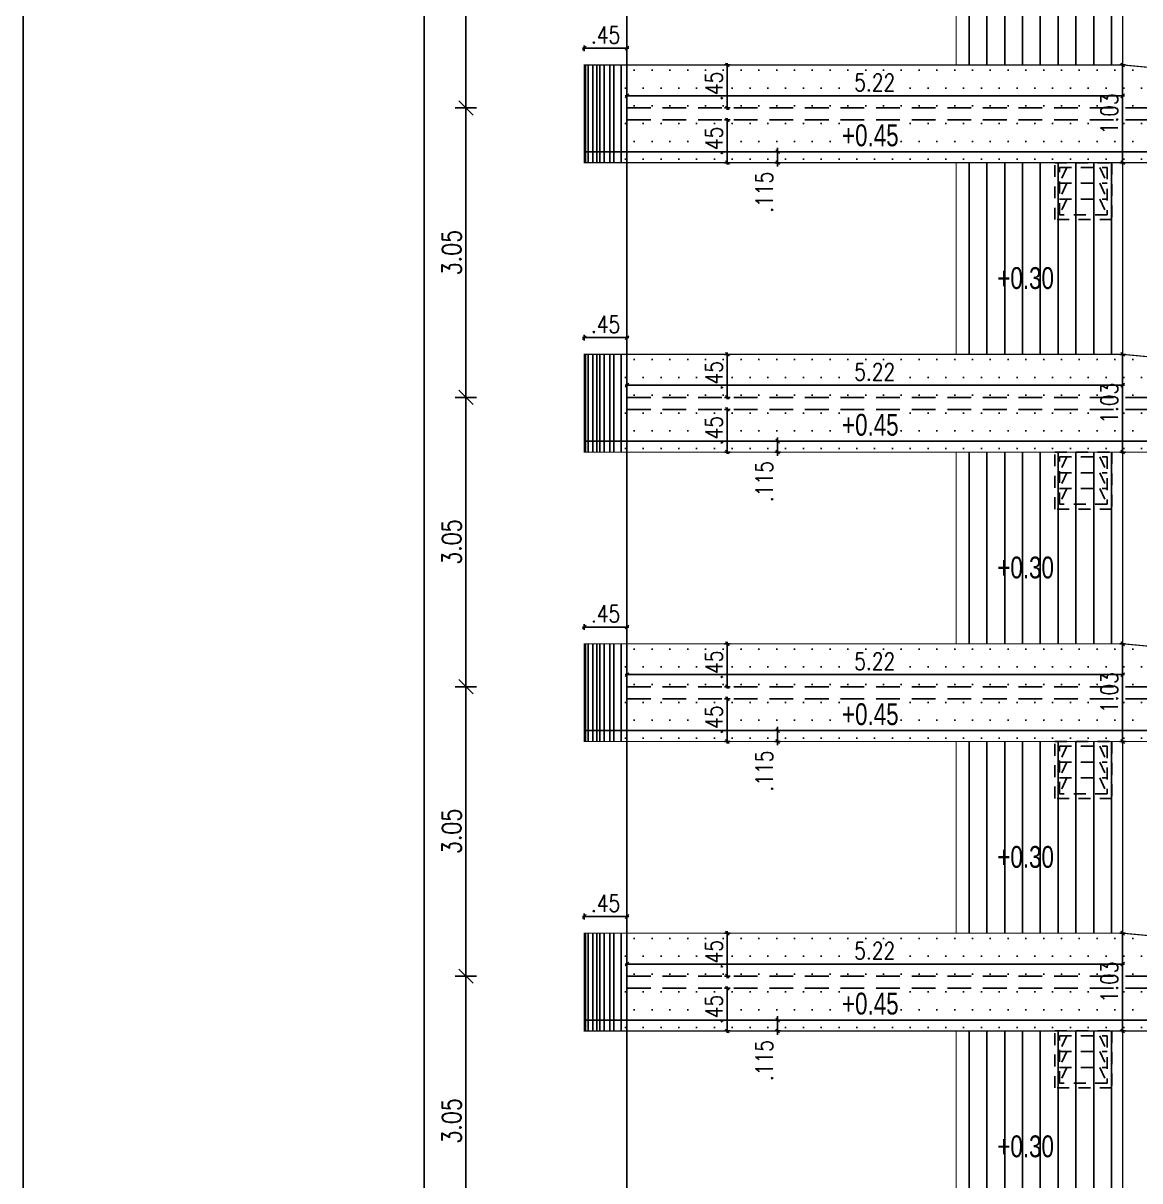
# Model space of a CAD drawing. Header units: inches. Extents: x 14235 to 14499, y 0 to 2549.
# Drawn here: x 14288.91 to 14300.68, y 2422.3 to 2434.5 of the extents above; entities that cross this region are included whole.
import ezdxf
from ezdxf.enums import TextEntityAlignment as Align

# ---------------------------------------------------------------- set-up
doc = ezdxf.new("R2010")
doc.units = ezdxf.units.IN
doc.header["$LTSCALE"] = 0.25
doc.header["$MEASUREMENT"] = 0
doc.header["$PDMODE"] = 35
doc.linetypes.add('DASHEDX2', pattern=[1.5, 1, -0.5])
for name, color, linetype in [('dim-details', 7, 'Continuous'), ('ELE.PROJ.', 1, 'Continuous'), ('hatch', 251, 'Continuous'), ('proj-internal', 1, 'DASHEDX2'), ('wall', 7, 'Continuous'), ('WORK TEX', 6, 'Continuous'), ('WORKING DIM', 7, 'Continuous')]:
    doc.layers.add(name, color=color, linetype=linetype)
doc.styles.add('ARL', font='swisscl_0.ttf')
doc.styles.add('romans', font='romans.shx', dxfattribs={"width": 0.8})
doc.dimstyles.new('121', dxfattribs={"dimscale": 0.1, "dimtxt": 1.8, "dimasz": 0.2, "dimexe": 0.03125, "dimexo": 0.25, "dimgap": 0.5, "dimtad": 1, "dimzin": 4, "dimdsep": 46, "dimtxsty": 'romans', "dimblk1": 'MINITICK', "dimblk2": 'MINITICK', "dimsah": 1, "dimcen": 1, "dimse1": 1, "dimse2": 1, "dimclrd": 252, "dimclre": 256, "dimclrt": 7, "dimadec": 3, "dimazin": 0, "dimtfac": 0.8, "dimtix": 1, "dimtmove": 2, "dimatfit": 3, "dimfxl": 0, "dimtolj": 1, "dimtzin": 3, "dimarcsym": 0})
doc.dimstyles.new('minitick-100', dxfattribs={"dimscale": 0.1, "dimtxt": 2, "dimasz": 0.75, "dimexe": 0.03125, "dimexo": 0.25, "dimgap": 0.5, "dimtad": 1, "dimzin": 4, "dimdsep": 46, "dimtxsty": 'romans', "dimblk1": 'MINITICK', "dimblk2": 'MINITICK', "dimsah": 1, "dimcen": 1, "dimse1": 1, "dimse2": 1, "dimclrd": 252, "dimclre": 256, "dimclrt": 256, "dimadec": 3, "dimazin": 0, "dimtfac": 0.8, "dimtix": 1, "dimtmove": 2, "dimatfit": 3, "dimfxl": 0, "dimtolj": 1, "dimtzin": 3, "dimarcsym": 0})

# ---------------------------------------------------------------- blocks, each defined once
blk = doc.blocks.new('MINITICK')
at = {"color": 7}
for p, q in [((1, 1), (-1, -1)), ((-1, 0), (1, 0)), ((0, -1.5), (0, 1.5))]:
    blk.add_line(p, q, dxfattribs=at)
blk = doc.blocks.new('*D718')
at = {"layer": 'Defpoints', "color": 0, "transparency": 16777216}
for p in [(14293.576, 2424.453), (14295.704, 2424.453), (14295.692, 2421.403)]:
    blk.add_point(p, dxfattribs=at)
at = {"layer": 'dim-details', "color": 252, "lineweight": -2, "transparency": 16777216}
blk.add_line((14293.576, 2421.478), (14293.576, 2424.378), dxfattribs=at)
at = {"layer": 'dim-details', "color": 252, "lineweight": -2, "transparency": 16777216, "xscale": 0.07500000000000001, "yscale": 0.07500000000000001, "zscale": 0.07500000000000001}
for p, rotation in [((14293.576, 2424.453), 90), ((14293.576, 2421.403), 270)]:
    blk.add_blockref('MINITICK', p, dxfattribs=dict(at, rotation=rotation))
at = {"layer": 'dim-details', "transparency": 16777216, "insert": (14293.426, 2422.928), "char_height": 0.2, "attachment_point": 5, "rotation": 90, "style": 'romans'}
blk.add_mtext('\\A1;3.05', dxfattribs=at)
blk = doc.blocks.new('*D719')
at = {"layer": 'Defpoints', "color": 0, "transparency": 16777216}
for p in [(14293.576, 2427.503), (14295.715, 2427.503), (14295.704, 2424.453)]:
    blk.add_point(p, dxfattribs=at)
at = {"layer": 'dim-details', "color": 252, "lineweight": -2, "transparency": 16777216}
blk.add_line((14293.576, 2424.528), (14293.576, 2427.428), dxfattribs=at)
at = {"layer": 'dim-details', "color": 252, "lineweight": -2, "transparency": 16777216, "xscale": 0.07500000000000001, "yscale": 0.07500000000000001, "zscale": 0.07500000000000001}
for p, rotation in [((14293.576, 2427.503), 90), ((14293.576, 2424.453), 270)]:
    blk.add_blockref('MINITICK', p, dxfattribs=dict(at, rotation=rotation))
at = {"layer": 'dim-details', "transparency": 16777216, "insert": (14293.426, 2425.978), "char_height": 0.2, "attachment_point": 5, "rotation": 90, "style": 'romans'}
blk.add_mtext('\\A1;3.05', dxfattribs=at)
blk = doc.blocks.new('*D720')
at = {"layer": 'Defpoints', "color": 0, "transparency": 16777216}
for p in [(14293.576, 2430.553), (14295.834, 2430.553), (14295.715, 2427.503)]:
    blk.add_point(p, dxfattribs=at)
at = {"layer": 'dim-details', "color": 252, "lineweight": -2, "transparency": 16777216}
blk.add_line((14293.576, 2427.578), (14293.576, 2430.478), dxfattribs=at)
at = {"layer": 'dim-details', "color": 252, "lineweight": -2, "transparency": 16777216, "xscale": 0.07500000000000001, "yscale": 0.07500000000000001, "zscale": 0.07500000000000001}
for p, rotation in [((14293.576, 2430.553), 90), ((14293.576, 2427.503), 270)]:
    blk.add_blockref('MINITICK', p, dxfattribs=dict(at, rotation=rotation))
at = {"layer": 'dim-details', "transparency": 16777216, "insert": (14293.426, 2429.028), "char_height": 0.2, "attachment_point": 5, "rotation": 90, "style": 'romans'}
blk.add_mtext('\\A1;3.05', dxfattribs=at)
blk = doc.blocks.new('*D721')
at = {"layer": 'Defpoints', "color": 0, "transparency": 16777216}
for p in [(14293.576, 2433.603), (14295.693, 2433.603), (14295.834, 2430.553)]:
    blk.add_point(p, dxfattribs=at)
at = {"layer": 'dim-details', "color": 252, "lineweight": -2, "transparency": 16777216}
blk.add_line((14293.576, 2430.628), (14293.576, 2433.528), dxfattribs=at)
at = {"layer": 'dim-details', "color": 252, "lineweight": -2, "transparency": 16777216, "xscale": 0.07500000000000001, "yscale": 0.07500000000000001, "zscale": 0.07500000000000001}
for p, rotation in [((14293.576, 2433.603), 90), ((14293.576, 2430.553), 270)]:
    blk.add_blockref('MINITICK', p, dxfattribs=dict(at, rotation=rotation))
at = {"layer": 'dim-details', "transparency": 16777216, "insert": (14293.426, 2432.078), "char_height": 0.2, "attachment_point": 5, "rotation": 90, "style": 'romans'}
blk.add_mtext('\\A1;3.05', dxfattribs=at)
blk = doc.blocks.new('*D722')
at = {"layer": 'Defpoints', "color": 0, "transparency": 16777216}
for p in [(14293.576, 2436.653), (14295.609, 2436.653), (14295.693, 2433.603)]:
    blk.add_point(p, dxfattribs=at)
at = {"layer": 'dim-details', "color": 252, "lineweight": -2, "transparency": 16777216}
blk.add_line((14293.576, 2433.678), (14293.576, 2436.578), dxfattribs=at)
at = {"layer": 'dim-details', "color": 252, "lineweight": -2, "transparency": 16777216, "xscale": 0.07500000000000001, "yscale": 0.07500000000000001, "zscale": 0.07500000000000001}
for p, rotation in [((14293.576, 2436.653), 90), ((14293.576, 2433.603), 270)]:
    blk.add_blockref('MINITICK', p, dxfattribs=dict(at, rotation=rotation))
at = {"layer": 'dim-details', "transparency": 16777216, "insert": (14293.426, 2435.128), "char_height": 0.2, "attachment_point": 5, "rotation": 90, "style": 'romans'}
blk.add_mtext('\\A1;3.05', dxfattribs=at)
blk = doc.blocks.new('*D730')
at = {"layer": 'Defpoints', "color": 0, "transparency": 16777216}
for p in [(14293.135, 2454.953), (14295.761, 2454.953), (14295.761, 2414.976)]:
    blk.add_point(p, dxfattribs=at)
at = {"layer": 'dim-details', "color": 252, "lineweight": -2, "transparency": 16777216}
blk.add_line((14293.135, 2415.051), (14293.135, 2454.878), dxfattribs=at)
at = {"layer": 'dim-details', "color": 252, "lineweight": -2, "transparency": 16777216, "xscale": 0.07500000000000001, "yscale": 0.07500000000000001, "zscale": 0.07500000000000001}
for p, rotation in [((14293.135, 2454.953), 90), ((14293.135, 2414.976), 270)]:
    blk.add_blockref('MINITICK', p, dxfattribs=dict(at, rotation=rotation))
at = {"layer": 'dim-details', "transparency": 16777216, "insert": (14292.985, 2434.964), "char_height": 0.2, "attachment_point": 5, "rotation": 90, "style": 'romans'}
blk.add_mtext('\\A1;39.98', dxfattribs=at)
blk = doc.blocks.new('*D980')
at = {"layer": 'Defpoints', "color": 0, "transparency": 16777216}
for p in [(14295.273, 2425.082), (14294.823, 2424.906), (14295.273, 2424.906)]:
    blk.add_point(p, dxfattribs=at)
at = {"layer": 'WORKING DIM', "color": 252, "lineweight": -2, "transparency": 16777216}
blk.add_line((14294.843, 2425.082), (14295.253, 2425.082), dxfattribs=at)
at = {"layer": 'WORKING DIM', "color": 252, "lineweight": -2, "transparency": 16777216, "xscale": 0.02, "yscale": 0.02, "zscale": 0.02, "rotation": 180}
blk.add_blockref('MINITICK', (14294.823, 2425.082), dxfattribs=at)
at = {"layer": 'WORKING DIM', "color": 252, "lineweight": -2, "transparency": 16777216, "xscale": 0.02, "yscale": 0.02, "zscale": 0.02}
blk.add_blockref('MINITICK', (14295.273, 2425.082), dxfattribs=at)
at = {"layer": 'WORKING DIM', "color": 7, "transparency": 16777216, "insert": (14295.048, 2425.222), "char_height": 0.18, "attachment_point": 5, "style": 'romans'}
blk.add_mtext('\\A1;.45', dxfattribs=at)
blk = doc.blocks.new('*D981')
at = {"layer": 'Defpoints', "color": 0, "transparency": 16777216}
for p in [(14296.042, 2424.906), (14296.042, 2424.453), (14296.33, 2424.453)]:
    blk.add_point(p, dxfattribs=at)
at = {"layer": 'WORKING DIM', "color": 252, "lineweight": -2, "transparency": 16777216}
blk.add_line((14296.33, 2424.886), (14296.33, 2424.473), dxfattribs=at)
at = {"layer": 'WORKING DIM', "color": 252, "lineweight": -2, "transparency": 16777216, "xscale": 0.02, "yscale": 0.02, "zscale": 0.02}
for p, rotation in [((14296.33, 2424.906), 90), ((14296.33, 2424.453), 270)]:
    blk.add_blockref('MINITICK', p, dxfattribs=dict(at, rotation=rotation))
at = {"layer": 'WORKING DIM', "color": 7, "transparency": 16777216, "insert": (14296.19, 2424.68), "char_height": 0.18, "attachment_point": 5, "rotation": 90, "style": 'romans'}
blk.add_mtext('\\A1;.45', dxfattribs=at)
blk = doc.blocks.new('*D982')
at = {"layer": 'Defpoints', "color": 0, "transparency": 16777216}
for p in [(14296.599, 2424.326), (14296.33, 2423.876), (14296.599, 2423.876)]:
    blk.add_point(p, dxfattribs=at)
at = {"layer": 'WORKING DIM', "color": 252, "lineweight": -2, "transparency": 16777216}
blk.add_line((14296.33, 2424.306), (14296.33, 2423.896), dxfattribs=at)
at = {"layer": 'WORKING DIM', "color": 252, "lineweight": -2, "transparency": 16777216, "xscale": 0.02, "yscale": 0.02, "zscale": 0.02}
for p, rotation in [((14296.33, 2424.326), 90), ((14296.33, 2423.876), 270)]:
    blk.add_blockref('MINITICK', p, dxfattribs=dict(at, rotation=rotation))
at = {"layer": 'WORKING DIM', "color": 7, "transparency": 16777216, "insert": (14296.19, 2424.101), "char_height": 0.18, "attachment_point": 5, "rotation": 90, "style": 'romans'}
blk.add_mtext('\\A1;.45', dxfattribs=at)
blk = doc.blocks.new('*D983')
at = {"layer": 'Defpoints', "color": 0, "transparency": 16777216}
for p in [(14295.273, 2424.986), (14300.494, 2424.906), (14295.273, 2424.581)]:
    blk.add_point(p, dxfattribs=at)
at = {"layer": 'WORKING DIM', "color": 252, "lineweight": -2, "transparency": 16777216}
blk.add_line((14300.474, 2424.581), (14295.293, 2424.581), dxfattribs=at)
at = {"layer": 'WORKING DIM', "color": 252, "lineweight": -2, "transparency": 16777216, "xscale": 0.02, "yscale": 0.02, "zscale": 0.02, "rotation": 180}
blk.add_blockref('MINITICK', (14295.273, 2424.581), dxfattribs=at)
at = {"layer": 'WORKING DIM', "color": 252, "lineweight": -2, "transparency": 16777216, "xscale": 0.02, "yscale": 0.02, "zscale": 0.02}
blk.add_blockref('MINITICK', (14300.494, 2424.581), dxfattribs=at)
at = {"layer": 'WORKING DIM', "color": 7, "transparency": 16777216, "insert": (14297.883, 2424.721), "char_height": 0.18, "attachment_point": 5, "style": 'romans'}
blk.add_mtext('\\A1;5.22', dxfattribs=at)
blk = doc.blocks.new('*D985')
at = {"layer": 'Defpoints', "color": 0, "transparency": 16777216}
for p in [(14300.494, 2424.906), (14300.494, 2423.876), (14300.494, 2423.876)]:
    blk.add_point(p, dxfattribs=at)
at = {"layer": 'WORKING DIM', "color": 252, "lineweight": -2, "transparency": 16777216}
blk.add_line((14300.494, 2424.886), (14300.494, 2423.896), dxfattribs=at)
at = {"layer": 'WORKING DIM', "color": 252, "lineweight": -2, "transparency": 16777216, "xscale": 0.02, "yscale": 0.02, "zscale": 0.02}
for p, rotation in [((14300.494, 2424.906), 90), ((14300.494, 2423.876), 270)]:
    blk.add_blockref('MINITICK', p, dxfattribs=dict(at, rotation=rotation))
at = {"layer": 'WORKING DIM', "color": 7, "transparency": 16777216, "insert": (14300.354, 2424.391), "char_height": 0.18, "attachment_point": 5, "rotation": 90, "style": 'romans'}
blk.add_mtext('\\A1;1.03', dxfattribs=at)
blk = doc.blocks.new('*D994')
at = {"layer": 'Defpoints', "color": 0, "transparency": 16777216}
for p in [(14295.273, 2428.132), (14294.823, 2427.956), (14295.273, 2427.956)]:
    blk.add_point(p, dxfattribs=at)
at = {"layer": 'WORKING DIM', "color": 252, "lineweight": -2, "transparency": 16777216}
blk.add_line((14294.843, 2428.132), (14295.253, 2428.132), dxfattribs=at)
at = {"layer": 'WORKING DIM', "color": 252, "lineweight": -2, "transparency": 16777216, "xscale": 0.02, "yscale": 0.02, "zscale": 0.02, "rotation": 180}
blk.add_blockref('MINITICK', (14294.823, 2428.132), dxfattribs=at)
at = {"layer": 'WORKING DIM', "color": 252, "lineweight": -2, "transparency": 16777216, "xscale": 0.02, "yscale": 0.02, "zscale": 0.02}
blk.add_blockref('MINITICK', (14295.273, 2428.132), dxfattribs=at)
at = {"layer": 'WORKING DIM', "color": 7, "transparency": 16777216, "insert": (14295.048, 2428.272), "char_height": 0.18, "attachment_point": 5, "style": 'romans'}
blk.add_mtext('\\A1;.45', dxfattribs=at)
blk = doc.blocks.new('*D995')
at = {"layer": 'Defpoints', "color": 0, "transparency": 16777216}
for p in [(14296.042, 2427.956), (14296.042, 2427.503), (14296.33, 2427.503)]:
    blk.add_point(p, dxfattribs=at)
at = {"layer": 'WORKING DIM', "color": 252, "lineweight": -2, "transparency": 16777216}
blk.add_line((14296.33, 2427.936), (14296.33, 2427.523), dxfattribs=at)
at = {"layer": 'WORKING DIM', "color": 252, "lineweight": -2, "transparency": 16777216, "xscale": 0.02, "yscale": 0.02, "zscale": 0.02}
for p, rotation in [((14296.33, 2427.956), 90), ((14296.33, 2427.503), 270)]:
    blk.add_blockref('MINITICK', p, dxfattribs=dict(at, rotation=rotation))
at = {"layer": 'WORKING DIM', "color": 7, "transparency": 16777216, "insert": (14296.19, 2427.73), "char_height": 0.18, "attachment_point": 5, "rotation": 90, "style": 'romans'}
blk.add_mtext('\\A1;.45', dxfattribs=at)
blk = doc.blocks.new('*D996')
at = {"layer": 'Defpoints', "color": 0, "transparency": 16777216}
for p in [(14296.599, 2427.376), (14296.33, 2426.926), (14296.599, 2426.926)]:
    blk.add_point(p, dxfattribs=at)
at = {"layer": 'WORKING DIM', "color": 252, "lineweight": -2, "transparency": 16777216}
blk.add_line((14296.33, 2427.356), (14296.33, 2426.946), dxfattribs=at)
at = {"layer": 'WORKING DIM', "color": 252, "lineweight": -2, "transparency": 16777216, "xscale": 0.02, "yscale": 0.02, "zscale": 0.02}
for p, rotation in [((14296.33, 2427.376), 90), ((14296.33, 2426.926), 270)]:
    blk.add_blockref('MINITICK', p, dxfattribs=dict(at, rotation=rotation))
at = {"layer": 'WORKING DIM', "color": 7, "transparency": 16777216, "insert": (14296.19, 2427.151), "char_height": 0.18, "attachment_point": 5, "rotation": 90, "style": 'romans'}
blk.add_mtext('\\A1;.45', dxfattribs=at)
blk = doc.blocks.new('*D997')
at = {"layer": 'Defpoints', "color": 0, "transparency": 16777216}
for p in [(14295.273, 2428.036), (14300.494, 2427.956), (14295.273, 2427.631)]:
    blk.add_point(p, dxfattribs=at)
at = {"layer": 'WORKING DIM', "color": 252, "lineweight": -2, "transparency": 16777216}
blk.add_line((14300.474, 2427.631), (14295.293, 2427.631), dxfattribs=at)
at = {"layer": 'WORKING DIM', "color": 252, "lineweight": -2, "transparency": 16777216, "xscale": 0.02, "yscale": 0.02, "zscale": 0.02, "rotation": 180}
blk.add_blockref('MINITICK', (14295.273, 2427.631), dxfattribs=at)
at = {"layer": 'WORKING DIM', "color": 252, "lineweight": -2, "transparency": 16777216, "xscale": 0.02, "yscale": 0.02, "zscale": 0.02}
blk.add_blockref('MINITICK', (14300.494, 2427.631), dxfattribs=at)
at = {"layer": 'WORKING DIM', "color": 7, "transparency": 16777216, "insert": (14297.883, 2427.771), "char_height": 0.18, "attachment_point": 5, "style": 'romans'}
blk.add_mtext('\\A1;5.22', dxfattribs=at)
blk = doc.blocks.new('*D999')
at = {"layer": 'Defpoints', "color": 0, "transparency": 16777216}
for p in [(14300.494, 2427.956), (14300.494, 2426.926), (14300.494, 2426.926)]:
    blk.add_point(p, dxfattribs=at)
at = {"layer": 'WORKING DIM', "color": 252, "lineweight": -2, "transparency": 16777216}
blk.add_line((14300.494, 2427.936), (14300.494, 2426.946), dxfattribs=at)
at = {"layer": 'WORKING DIM', "color": 252, "lineweight": -2, "transparency": 16777216, "xscale": 0.02, "yscale": 0.02, "zscale": 0.02}
for p, rotation in [((14300.494, 2427.956), 90), ((14300.494, 2426.926), 270)]:
    blk.add_blockref('MINITICK', p, dxfattribs=dict(at, rotation=rotation))
at = {"layer": 'WORKING DIM', "color": 7, "transparency": 16777216, "insert": (14300.354, 2427.441), "char_height": 0.18, "attachment_point": 5, "rotation": 90, "style": 'romans'}
blk.add_mtext('\\A1;1.03', dxfattribs=at)
blk = doc.blocks.new('*D1008')
at = {"layer": 'Defpoints', "color": 0, "transparency": 16777216}
for p in [(14295.273, 2431.182), (14294.823, 2431.006), (14295.273, 2431.006)]:
    blk.add_point(p, dxfattribs=at)
at = {"layer": 'WORKING DIM', "color": 252, "lineweight": -2, "transparency": 16777216}
blk.add_line((14294.843, 2431.182), (14295.253, 2431.182), dxfattribs=at)
at = {"layer": 'WORKING DIM', "color": 252, "lineweight": -2, "transparency": 16777216, "xscale": 0.02, "yscale": 0.02, "zscale": 0.02, "rotation": 180}
blk.add_blockref('MINITICK', (14294.823, 2431.182), dxfattribs=at)
at = {"layer": 'WORKING DIM', "color": 252, "lineweight": -2, "transparency": 16777216, "xscale": 0.02, "yscale": 0.02, "zscale": 0.02}
blk.add_blockref('MINITICK', (14295.273, 2431.182), dxfattribs=at)
at = {"layer": 'WORKING DIM', "color": 7, "transparency": 16777216, "insert": (14295.048, 2431.322), "char_height": 0.18, "attachment_point": 5, "style": 'romans'}
blk.add_mtext('\\A1;.45', dxfattribs=at)
blk = doc.blocks.new('*D1009')
at = {"layer": 'Defpoints', "color": 0, "transparency": 16777216}
for p in [(14296.042, 2431.006), (14296.042, 2430.553), (14296.33, 2430.553)]:
    blk.add_point(p, dxfattribs=at)
at = {"layer": 'WORKING DIM', "color": 252, "lineweight": -2, "transparency": 16777216}
blk.add_line((14296.33, 2430.986), (14296.33, 2430.573), dxfattribs=at)
at = {"layer": 'WORKING DIM', "color": 252, "lineweight": -2, "transparency": 16777216, "xscale": 0.02, "yscale": 0.02, "zscale": 0.02}
for p, rotation in [((14296.33, 2431.006), 90), ((14296.33, 2430.553), 270)]:
    blk.add_blockref('MINITICK', p, dxfattribs=dict(at, rotation=rotation))
at = {"layer": 'WORKING DIM', "color": 7, "transparency": 16777216, "insert": (14296.19, 2430.78), "char_height": 0.18, "attachment_point": 5, "rotation": 90, "style": 'romans'}
blk.add_mtext('\\A1;.45', dxfattribs=at)
blk = doc.blocks.new('*D1010')
at = {"layer": 'Defpoints', "color": 0, "transparency": 16777216}
for p in [(14296.599, 2430.426), (14296.33, 2429.976), (14296.599, 2429.976)]:
    blk.add_point(p, dxfattribs=at)
at = {"layer": 'WORKING DIM', "color": 252, "lineweight": -2, "transparency": 16777216}
blk.add_line((14296.33, 2430.406), (14296.33, 2429.996), dxfattribs=at)
at = {"layer": 'WORKING DIM', "color": 252, "lineweight": -2, "transparency": 16777216, "xscale": 0.02, "yscale": 0.02, "zscale": 0.02}
for p, rotation in [((14296.33, 2430.426), 90), ((14296.33, 2429.976), 270)]:
    blk.add_blockref('MINITICK', p, dxfattribs=dict(at, rotation=rotation))
at = {"layer": 'WORKING DIM', "color": 7, "transparency": 16777216, "insert": (14296.19, 2430.201), "char_height": 0.18, "attachment_point": 5, "rotation": 90, "style": 'romans'}
blk.add_mtext('\\A1;.45', dxfattribs=at)
blk = doc.blocks.new('*D1011')
at = {"layer": 'Defpoints', "color": 0, "transparency": 16777216}
for p in [(14295.273, 2431.086), (14300.494, 2431.006), (14295.273, 2430.681)]:
    blk.add_point(p, dxfattribs=at)
at = {"layer": 'WORKING DIM', "color": 252, "lineweight": -2, "transparency": 16777216}
blk.add_line((14300.474, 2430.681), (14295.293, 2430.681), dxfattribs=at)
at = {"layer": 'WORKING DIM', "color": 252, "lineweight": -2, "transparency": 16777216, "xscale": 0.02, "yscale": 0.02, "zscale": 0.02, "rotation": 180}
blk.add_blockref('MINITICK', (14295.273, 2430.681), dxfattribs=at)
at = {"layer": 'WORKING DIM', "color": 252, "lineweight": -2, "transparency": 16777216, "xscale": 0.02, "yscale": 0.02, "zscale": 0.02}
blk.add_blockref('MINITICK', (14300.494, 2430.681), dxfattribs=at)
at = {"layer": 'WORKING DIM', "color": 7, "transparency": 16777216, "insert": (14297.883, 2430.821), "char_height": 0.18, "attachment_point": 5, "style": 'romans'}
blk.add_mtext('\\A1;5.22', dxfattribs=at)
blk = doc.blocks.new('*D1013')
at = {"layer": 'Defpoints', "color": 0, "transparency": 16777216}
for p in [(14300.494, 2431.006), (14300.494, 2429.976), (14300.494, 2429.976)]:
    blk.add_point(p, dxfattribs=at)
at = {"layer": 'WORKING DIM', "color": 252, "lineweight": -2, "transparency": 16777216}
blk.add_line((14300.494, 2430.986), (14300.494, 2429.996), dxfattribs=at)
at = {"layer": 'WORKING DIM', "color": 252, "lineweight": -2, "transparency": 16777216, "xscale": 0.02, "yscale": 0.02, "zscale": 0.02}
for p, rotation in [((14300.494, 2431.006), 90), ((14300.494, 2429.976), 270)]:
    blk.add_blockref('MINITICK', p, dxfattribs=dict(at, rotation=rotation))
at = {"layer": 'WORKING DIM', "color": 7, "transparency": 16777216, "insert": (14300.354, 2430.491), "char_height": 0.18, "attachment_point": 5, "rotation": 90, "style": 'romans'}
blk.add_mtext('\\A1;1.03', dxfattribs=at)
blk = doc.blocks.new('*D1022')
at = {"layer": 'Defpoints', "color": 0, "transparency": 16777216}
for p in [(14295.273, 2434.232), (14294.823, 2434.056), (14295.273, 2434.056)]:
    blk.add_point(p, dxfattribs=at)
at = {"layer": 'WORKING DIM', "color": 252, "lineweight": -2, "transparency": 16777216}
blk.add_line((14294.843, 2434.232), (14295.253, 2434.232), dxfattribs=at)
at = {"layer": 'WORKING DIM', "color": 252, "lineweight": -2, "transparency": 16777216, "xscale": 0.02, "yscale": 0.02, "zscale": 0.02, "rotation": 180}
blk.add_blockref('MINITICK', (14294.823, 2434.232), dxfattribs=at)
at = {"layer": 'WORKING DIM', "color": 252, "lineweight": -2, "transparency": 16777216, "xscale": 0.02, "yscale": 0.02, "zscale": 0.02}
blk.add_blockref('MINITICK', (14295.273, 2434.232), dxfattribs=at)
at = {"layer": 'WORKING DIM', "color": 7, "transparency": 16777216, "insert": (14295.048, 2434.372), "char_height": 0.18, "attachment_point": 5, "style": 'romans'}
blk.add_mtext('\\A1;.45', dxfattribs=at)
blk = doc.blocks.new('*D1023')
at = {"layer": 'Defpoints', "color": 0, "transparency": 16777216}
for p in [(14296.042, 2434.056), (14296.042, 2433.603), (14296.33, 2433.603)]:
    blk.add_point(p, dxfattribs=at)
at = {"layer": 'WORKING DIM', "color": 252, "lineweight": -2, "transparency": 16777216}
blk.add_line((14296.33, 2434.036), (14296.33, 2433.623), dxfattribs=at)
at = {"layer": 'WORKING DIM', "color": 252, "lineweight": -2, "transparency": 16777216, "xscale": 0.02, "yscale": 0.02, "zscale": 0.02}
for p, rotation in [((14296.33, 2434.056), 90), ((14296.33, 2433.603), 270)]:
    blk.add_blockref('MINITICK', p, dxfattribs=dict(at, rotation=rotation))
at = {"layer": 'WORKING DIM', "color": 7, "transparency": 16777216, "insert": (14296.19, 2433.83), "char_height": 0.18, "attachment_point": 5, "rotation": 90, "style": 'romans'}
blk.add_mtext('\\A1;.45', dxfattribs=at)
blk = doc.blocks.new('*D1024')
at = {"layer": 'Defpoints', "color": 0, "transparency": 16777216}
for p in [(14296.599, 2433.476), (14296.33, 2433.026), (14296.599, 2433.026)]:
    blk.add_point(p, dxfattribs=at)
at = {"layer": 'WORKING DIM', "color": 252, "lineweight": -2, "transparency": 16777216}
blk.add_line((14296.33, 2433.456), (14296.33, 2433.046), dxfattribs=at)
at = {"layer": 'WORKING DIM', "color": 252, "lineweight": -2, "transparency": 16777216, "xscale": 0.02, "yscale": 0.02, "zscale": 0.02}
for p, rotation in [((14296.33, 2433.476), 90), ((14296.33, 2433.026), 270)]:
    blk.add_blockref('MINITICK', p, dxfattribs=dict(at, rotation=rotation))
at = {"layer": 'WORKING DIM', "color": 7, "transparency": 16777216, "insert": (14296.19, 2433.251), "char_height": 0.18, "attachment_point": 5, "rotation": 90, "style": 'romans'}
blk.add_mtext('\\A1;.45', dxfattribs=at)
blk = doc.blocks.new('*D1025')
at = {"layer": 'Defpoints', "color": 0, "transparency": 16777216}
for p in [(14295.273, 2434.136), (14300.494, 2434.056), (14295.273, 2433.731)]:
    blk.add_point(p, dxfattribs=at)
at = {"layer": 'WORKING DIM', "color": 252, "lineweight": -2, "transparency": 16777216}
blk.add_line((14300.474, 2433.731), (14295.293, 2433.731), dxfattribs=at)
at = {"layer": 'WORKING DIM', "color": 252, "lineweight": -2, "transparency": 16777216, "xscale": 0.02, "yscale": 0.02, "zscale": 0.02, "rotation": 180}
blk.add_blockref('MINITICK', (14295.273, 2433.731), dxfattribs=at)
at = {"layer": 'WORKING DIM', "color": 252, "lineweight": -2, "transparency": 16777216, "xscale": 0.02, "yscale": 0.02, "zscale": 0.02}
blk.add_blockref('MINITICK', (14300.494, 2433.731), dxfattribs=at)
at = {"layer": 'WORKING DIM', "color": 7, "transparency": 16777216, "insert": (14297.883, 2433.871), "char_height": 0.18, "attachment_point": 5, "style": 'romans'}
blk.add_mtext('\\A1;5.22', dxfattribs=at)
blk = doc.blocks.new('*D1027')
at = {"layer": 'Defpoints', "color": 0, "transparency": 16777216}
for p in [(14300.494, 2434.056), (14300.494, 2433.026), (14300.494, 2433.026)]:
    blk.add_point(p, dxfattribs=at)
at = {"layer": 'WORKING DIM', "color": 252, "lineweight": -2, "transparency": 16777216}
blk.add_line((14300.494, 2434.036), (14300.494, 2433.046), dxfattribs=at)
at = {"layer": 'WORKING DIM', "color": 252, "lineweight": -2, "transparency": 16777216, "xscale": 0.02, "yscale": 0.02, "zscale": 0.02}
for p, rotation in [((14300.494, 2434.056), 90), ((14300.494, 2433.026), 270)]:
    blk.add_blockref('MINITICK', p, dxfattribs=dict(at, rotation=rotation))
at = {"layer": 'WORKING DIM', "color": 7, "transparency": 16777216, "insert": (14300.354, 2433.541), "char_height": 0.18, "attachment_point": 5, "rotation": 90, "style": 'romans'}
blk.add_mtext('\\A1;1.03', dxfattribs=at)
blk = doc.blocks.new('*D1482')
at = {"layer": 'Defpoints', "color": 0, "transparency": 16777216}
for p in [(14296.554, 2423.991), (14296.554, 2423.876), (14296.86, 2423.876)]:
    blk.add_point(p, dxfattribs=at)
at = {"layer": 'WORKING DIM', "color": 252, "lineweight": -2, "transparency": 16777216}
for p, q in [((14296.86, 2424.011), (14296.86, 2424.031)), ((14296.86, 2423.991), (14296.86, 2423.876)), ((14296.86, 2423.856), (14296.86, 2423.836))]:
    blk.add_line(p, q, dxfattribs=at)
at = {"layer": 'WORKING DIM', "color": 252, "lineweight": -2, "transparency": 16777216, "xscale": 0.02, "yscale": 0.02, "zscale": 0.02}
for p, rotation in [((14296.86, 2423.991), 270), ((14296.86, 2423.876), 90)]:
    blk.add_blockref('MINITICK', p, dxfattribs=dict(at, rotation=rotation))
at = {"layer": 'WORKING DIM', "color": 7, "transparency": 16777216, "insert": (14296.72, 2423.564), "char_height": 0.18, "attachment_point": 5, "rotation": 90, "style": 'romans'}
blk.add_mtext('\\A1;.115', dxfattribs=at)
blk = doc.blocks.new('*D1484')
at = {"layer": 'Defpoints', "color": 0, "transparency": 16777216}
for p in [(14296.554, 2427.041), (14296.554, 2426.926), (14296.86, 2426.926)]:
    blk.add_point(p, dxfattribs=at)
at = {"layer": 'WORKING DIM', "color": 252, "lineweight": -2, "transparency": 16777216}
for p, q in [((14296.86, 2427.061), (14296.86, 2427.081)), ((14296.86, 2427.041), (14296.86, 2426.926)), ((14296.86, 2426.906), (14296.86, 2426.886))]:
    blk.add_line(p, q, dxfattribs=at)
at = {"layer": 'WORKING DIM', "color": 252, "lineweight": -2, "transparency": 16777216, "xscale": 0.02, "yscale": 0.02, "zscale": 0.02}
for p, rotation in [((14296.86, 2427.041), 270), ((14296.86, 2426.926), 90)]:
    blk.add_blockref('MINITICK', p, dxfattribs=dict(at, rotation=rotation))
at = {"layer": 'WORKING DIM', "color": 7, "transparency": 16777216, "insert": (14296.72, 2426.614), "char_height": 0.18, "attachment_point": 5, "rotation": 90, "style": 'romans'}
blk.add_mtext('\\A1;.115', dxfattribs=at)
blk = doc.blocks.new('*D1486')
at = {"layer": 'Defpoints', "color": 0, "transparency": 16777216}
for p in [(14296.554, 2430.091), (14296.554, 2429.976), (14296.86, 2429.976)]:
    blk.add_point(p, dxfattribs=at)
at = {"layer": 'WORKING DIM', "color": 252, "lineweight": -2, "transparency": 16777216}
for p, q in [((14296.86, 2430.111), (14296.86, 2430.131)), ((14296.86, 2430.091), (14296.86, 2429.976)), ((14296.86, 2429.956), (14296.86, 2429.936))]:
    blk.add_line(p, q, dxfattribs=at)
at = {"layer": 'WORKING DIM', "color": 252, "lineweight": -2, "transparency": 16777216, "xscale": 0.02, "yscale": 0.02, "zscale": 0.02}
for p, rotation in [((14296.86, 2430.091), 270), ((14296.86, 2429.976), 90)]:
    blk.add_blockref('MINITICK', p, dxfattribs=dict(at, rotation=rotation))
at = {"layer": 'WORKING DIM', "color": 7, "transparency": 16777216, "insert": (14296.72, 2429.664), "char_height": 0.18, "attachment_point": 5, "rotation": 90, "style": 'romans'}
blk.add_mtext('\\A1;.115', dxfattribs=at)
blk = doc.blocks.new('*D1488')
at = {"layer": 'Defpoints', "color": 0, "transparency": 16777216}
for p in [(14296.554, 2433.141), (14296.554, 2433.026), (14296.86, 2433.026)]:
    blk.add_point(p, dxfattribs=at)
at = {"layer": 'WORKING DIM', "color": 252, "lineweight": -2, "transparency": 16777216}
for p, q in [((14296.86, 2433.161), (14296.86, 2433.181)), ((14296.86, 2433.141), (14296.86, 2433.026)), ((14296.86, 2433.006), (14296.86, 2432.986))]:
    blk.add_line(p, q, dxfattribs=at)
at = {"layer": 'WORKING DIM', "color": 252, "lineweight": -2, "transparency": 16777216, "xscale": 0.02, "yscale": 0.02, "zscale": 0.02}
for p, rotation in [((14296.86, 2433.141), 270), ((14296.86, 2433.026), 90)]:
    blk.add_blockref('MINITICK', p, dxfattribs=dict(at, rotation=rotation))
at = {"layer": 'WORKING DIM', "color": 7, "transparency": 16777216, "insert": (14296.72, 2432.714), "char_height": 0.18, "attachment_point": 5, "rotation": 90, "style": 'romans'}
blk.add_mtext('\\A1;.115', dxfattribs=at)

msp = doc.modelspace()

# ---------------------------------------------------------------- hatches: boundary and pattern name
at = {"layer": 'hatch'}
h = msp.add_hatch(dxfattribs=at)
h.set_pattern_fill('ANSI31', color=36, scale=1.5, angle=45)
h.set_pattern_definition([(90, (-144.81058, -27.86233), (-0.1875, 3e-17), [])])
h.paths.add_polyline_path([(14300.494, 2436.076), (14298.741, 2436.076), (14298.741, 2434.056), (14300.494, 2434.056)])
at = {"layer": 'hatch', "true_color": 0xc7b399}
h = msp.add_hatch(dxfattribs=at)
h.set_pattern_fill('DOTS', color=253, scale=3)
h.set_pattern_definition([(0, (-42.02476, 15.25), (0.09375, 0.1875), [0, -0.1875])])
h.paths.add_polyline_path([(14304.922, 2433.645), (14300.494, 2434.056), (14295.212, 2434.056), (14295.212, 2433.026), (14304.922, 2433.026)])
at = {"layer": 'hatch'}
h = msp.add_hatch(dxfattribs=at)
h.set_pattern_fill('ANSI31', color=36, scale=1.5, angle=45)
h.set_pattern_definition([(90, (-144.81058, -30.91233), (-0.1875, 3e-17), [])])
h.paths.add_polyline_path([(14300.494, 2433.026), (14298.741, 2433.026), (14298.741, 2431.006), (14300.494, 2431.006)])
at = {"layer": 'hatch', "true_color": 0xc7b399}
h = msp.add_hatch(dxfattribs=at)
h.set_pattern_fill('DOTS', color=253, scale=3)
h.set_pattern_definition([(0, (-42.02476, 12.2), (0.09375, 0.1875), [0, -0.1875])])
h.paths.add_polyline_path([(14304.922, 2430.595), (14300.494, 2431.006), (14295.212, 2431.006), (14295.212, 2429.976), (14304.922, 2429.976)])
at = {"layer": 'hatch'}
h = msp.add_hatch(dxfattribs=at)
h.set_pattern_fill('ANSI31', color=36, scale=1.5, angle=45)
h.set_pattern_definition([(90, (-144.81058, -33.96233), (-0.1875, 3e-17), [])])
h.paths.add_polyline_path([(14300.494, 2429.976), (14298.741, 2429.976), (14298.741, 2427.956), (14300.494, 2427.956)])
at = {"layer": 'hatch', "true_color": 0xc7b399}
h = msp.add_hatch(dxfattribs=at)
h.set_pattern_fill('DOTS', color=253, scale=3)
h.set_pattern_definition([(0, (-42.02476, 9.15), (0.09375, 0.1875), [0, -0.1875])])
h.paths.add_polyline_path([(14304.922, 2427.545), (14300.494, 2427.956), (14295.212, 2427.956), (14295.212, 2426.926), (14304.922, 2426.926)])
at = {"layer": 'hatch'}
h = msp.add_hatch(dxfattribs=at)
h.set_pattern_fill('ANSI31', color=36, scale=1.5, angle=45)
h.set_pattern_definition([(90, (-144.81058, -37.0123), (-0.1875, 3e-17), [])])
h.paths.add_polyline_path([(14300.494, 2426.926), (14298.741, 2426.926), (14298.741, 2424.906), (14300.494, 2424.906)])
at = {"layer": 'hatch', "true_color": 0xc7b399}
h = msp.add_hatch(dxfattribs=at)
h.set_pattern_fill('DOTS', color=253, scale=3)
h.set_pattern_definition([(0, (-42.02476, 6.10003), (0.09375, 0.1875), [0, -0.1875])])
h.paths.add_polyline_path([(14304.922, 2424.495), (14300.494, 2424.906), (14295.212, 2424.906), (14295.212, 2423.876), (14304.922, 2423.876)])
at = {"layer": 'hatch'}
h = msp.add_hatch(dxfattribs=at)
h.set_pattern_fill('ANSI31', color=36, scale=1.5, angle=45)
h.set_pattern_definition([(90, (-144.81058, -40.06233), (-0.1875, 3e-17), [])])
h.paths.add_polyline_path([(14300.494, 2423.876), (14298.741, 2423.876), (14298.741, 2421.856), (14300.494, 2421.856)])

# ---------------------------------------------------------------- linework, layer by layer
at = {"layer": 'ELE.PROJ.', "color": 8}
for p, q in [((14294.835, 2434.056), (14294.835, 2433.026)), ((14294.864, 2434.056), (14294.864, 2433.026)), ((14294.912, 2434.056), (14294.912, 2433.026)), ((14294.954, 2434.056), (14294.954, 2433.026)), ((14294.987, 2434.056), (14294.987, 2433.026)), ((14295.033, 2434.056), (14295.033, 2433.026)), ((14295.094, 2434.056), (14295.094, 2433.026)), ((14295.134, 2434.056), (14295.134, 2433.026)), ((14295.212, 2434.056), (14295.212, 2433.026)), ((14294.835, 2431.006), (14294.835, 2429.976)), ((14294.864, 2431.006), (14294.864, 2429.976)), ((14294.912, 2431.006), (14294.912, 2429.976)), ((14294.954, 2431.006), (14294.954, 2429.976)), ((14294.987, 2431.006), (14294.987, 2429.976)), ((14295.033, 2431.006), (14295.033, 2429.976)), ((14295.094, 2431.006), (14295.094, 2429.976)), ((14295.134, 2431.006), (14295.134, 2429.976)), ((14295.212, 2431.006), (14295.212, 2429.976)), ((14294.835, 2427.956), (14294.835, 2426.926)), ((14294.864, 2427.956), (14294.864, 2426.926)), ((14294.912, 2427.956), (14294.912, 2426.926)), ((14294.954, 2427.956), (14294.954, 2426.926)), ((14294.987, 2427.956), (14294.987, 2426.926)), ((14295.033, 2427.956), (14295.033, 2426.926)), ((14295.094, 2427.956), (14295.094, 2426.926)), ((14295.134, 2427.956), (14295.134, 2426.926)), ((14295.212, 2427.956), (14295.212, 2426.926)), ((14294.835, 2424.906), (14294.835, 2423.876)), ((14294.864, 2424.906), (14294.864, 2423.876)), ((14294.912, 2424.906), (14294.912, 2423.876)), ((14294.954, 2424.906), (14294.954, 2423.876)), ((14294.987, 2424.906), (14294.987, 2423.876)), ((14295.033, 2424.906), (14295.033, 2423.876)), ((14295.094, 2424.906), (14295.094, 2423.876)), ((14295.134, 2424.906), (14295.134, 2423.876)), ((14295.212, 2424.906), (14295.212, 2423.876))]:
    msp.add_line(p, q, dxfattribs=at)
at = {"layer": 'ELE.PROJ.'}
for p, q in [((14305.372, 2433.141), (14294.823, 2433.141)), ((14305.372, 2430.091), (14294.823, 2430.091)), ((14305.372, 2427.041), (14294.823, 2427.041)), ((14305.372, 2423.991), (14294.823, 2423.991))]:
    msp.add_line(p, q, dxfattribs=at)
at = {"layer": 'ELE.PROJ.', "color": 36, "const_width": 0.012}
for points in [[(14298.741, 2434.056), (14300.494, 2434.056), (14300.494, 2436.076), (14298.741, 2436.076)], [(14298.741, 2431.006), (14300.494, 2431.006), (14300.494, 2433.026), (14298.741, 2433.026)], [(14298.741, 2427.956), (14300.494, 2427.956), (14300.494, 2429.976), (14298.741, 2429.976)], [(14298.741, 2424.906), (14300.494, 2424.906), (14300.494, 2426.926), (14298.741, 2426.926)], [(14298.741, 2421.856), (14300.494, 2421.856), (14300.494, 2423.876), (14298.741, 2423.876)]]:
    msp.add_lwpolyline(points, close=True, dxfattribs=at)
at = {"layer": 'ELE.PROJ.', "const_width": 0.012}
for points in [[(14305.372, 2433.026), (14294.823, 2433.026), (14294.823, 2434.056), (14300.494, 2434.056), (14305.372, 2433.603)], [(14305.372, 2429.976), (14294.823, 2429.976), (14294.823, 2431.006), (14300.494, 2431.006), (14305.372, 2430.553)], [(14305.372, 2426.926), (14294.823, 2426.926), (14294.823, 2427.956), (14300.494, 2427.956), (14305.372, 2427.503)], [(14305.372, 2423.876), (14294.823, 2423.876), (14294.823, 2424.906), (14300.494, 2424.906), (14305.372, 2424.453)]]:
    msp.add_lwpolyline(points, close=True, dxfattribs=at)
at = {"layer": 'proj-internal', "color": 251}
for p, q in [((14295.273, 2433.603), (14305.372, 2433.603)), ((14295.273, 2433.476), (14305.372, 2433.476)), ((14295.273, 2430.553), (14305.372, 2430.553)), ((14295.273, 2430.426), (14305.372, 2430.426)), ((14295.273, 2427.503), (14305.372, 2427.503)), ((14295.273, 2427.376), (14305.372, 2427.376)), ((14295.273, 2424.453), (14305.372, 2424.453)), ((14295.273, 2424.326), (14305.372, 2424.326))]:
    msp.add_line(p, q, dxfattribs=at)
at = {"layer": 'proj-internal', "color": 251, "ltscale": 0.5}
for p, q in [((14299.83, 2432.976), (14300.33, 2432.976)), ((14299.83, 2432.476), (14299.83, 2432.976)), ((14299.906, 2432.976), (14299.83, 2432.809)), ((14300.254, 2432.976), (14300.33, 2432.809)), ((14300.33, 2432.976), (14300.33, 2432.476)), ((14299.83, 2432.809), (14300.33, 2432.809)), ((14299.906, 2432.809), (14299.83, 2432.642)), ((14300.254, 2432.809), (14300.33, 2432.642)), ((14299.83, 2432.642), (14300.33, 2432.642)), ((14299.906, 2432.642), (14299.83, 2432.476)), ((14300.254, 2432.642), (14300.33, 2432.476)), ((14300.33, 2432.476), (14299.83, 2432.476)), ((14299.83, 2429.926), (14300.33, 2429.926)), ((14299.83, 2429.426), (14299.83, 2429.926)), ((14299.906, 2429.926), (14299.83, 2429.759)), ((14300.254, 2429.926), (14300.33, 2429.759)), ((14300.33, 2429.926), (14300.33, 2429.426)), ((14299.83, 2429.759), (14300.33, 2429.759)), ((14299.906, 2429.759), (14299.83, 2429.592)), ((14300.254, 2429.759), (14300.33, 2429.592)), ((14299.83, 2429.592), (14300.33, 2429.592)), ((14299.906, 2429.592), (14299.83, 2429.426)), ((14300.254, 2429.592), (14300.33, 2429.426)), ((14300.33, 2429.426), (14299.83, 2429.426)), ((14299.83, 2426.876), (14300.33, 2426.876)), ((14299.83, 2426.376), (14299.83, 2426.876)), ((14299.906, 2426.876), (14299.83, 2426.709)), ((14300.254, 2426.876), (14300.33, 2426.709)), ((14300.33, 2426.876), (14300.33, 2426.376)), ((14299.83, 2426.709), (14300.33, 2426.709)), ((14299.906, 2426.709), (14299.83, 2426.542)), ((14300.254, 2426.709), (14300.33, 2426.542)), ((14299.83, 2426.542), (14300.33, 2426.542)), ((14299.906, 2426.542), (14299.83, 2426.376)), ((14300.254, 2426.542), (14300.33, 2426.376)), ((14300.33, 2426.376), (14299.83, 2426.376)), ((14299.83, 2423.826), (14300.33, 2423.826)), ((14299.83, 2423.326), (14299.83, 2423.826)), ((14299.906, 2423.826), (14299.83, 2423.659)), ((14300.254, 2423.826), (14300.33, 2423.659)), ((14300.33, 2423.826), (14300.33, 2423.326)), ((14299.83, 2423.659), (14300.33, 2423.659)), ((14299.906, 2423.659), (14299.83, 2423.492)), ((14300.254, 2423.659), (14300.33, 2423.492)), ((14299.83, 2423.492), (14300.33, 2423.492)), ((14299.906, 2423.492), (14299.83, 2423.326)), ((14300.254, 2423.492), (14300.33, 2423.326)), ((14300.33, 2423.326), (14299.83, 2423.326))]:
    msp.add_line(p, q, dxfattribs=at)
for points in [[(14299.78, 2433.026), (14300.38, 2433.026), (14300.38, 2432.426), (14299.78, 2432.426)], [(14299.78, 2429.976), (14300.38, 2429.976), (14300.38, 2429.376), (14299.78, 2429.376)], [(14299.78, 2426.926), (14300.38, 2426.926), (14300.38, 2426.326), (14299.78, 2426.326)], [(14299.78, 2423.876), (14300.38, 2423.876), (14300.38, 2423.276), (14299.78, 2423.276)]]:
    msp.add_lwpolyline(points, close=True, dxfattribs=at)
at = {"layer": 'wall'}
msp.add_line((14295.273, 2414.976), (14295.273, 2456.103), dxfattribs=at)
msp.add_lwpolyline([(14325.845, 2460.779), (14288.912, 2460.779), (14288.912, 2408.55), (14325.845, 2408.55)], close=True, dxfattribs=at)

# ---------------------------------------------------------------- texts
at = {"layer": 'WORK TEX', "color": 7, "style": 'ARL'}
for s, p in [('+0.45 ', (14297.869, 2433.314)), ('+0.30', (14299.472, 2431.81)), ('+0.45 ', (14297.869, 2430.264)), ('+0.30', (14299.472, 2428.76)), ('+0.45 ', (14297.869, 2427.214)), ('+0.30', (14299.472, 2425.71)), ('+0.45 ', (14297.869, 2424.164)), ('+0.30', (14299.472, 2422.66))]:
    msp.add_text(s, height=0.23, dxfattribs=at).set_placement(p, align=Align.MIDDLE_CENTER)

# ---------------------------------------------------------------- dimensions: what is measured, and where the dimension line sits
at = {"layer": 'dim-details'}
for base, p1, p2, picture, middle in [((14293.135, 2454.953), (14295.761, 2414.976), (14295.761, 2454.953), '*D730', (14292.985, 2434.964)), ((14293.576, 2436.653), (14295.693, 2433.603), (14295.609, 2436.653), '*D722', (14293.426, 2435.128)), ((14293.576, 2433.603), (14295.834, 2430.553), (14295.693, 2433.603), '*D721', (14293.426, 2432.078)), ((14293.576, 2430.553), (14295.715, 2427.503), (14295.834, 2430.553), '*D720', (14293.426, 2429.028)), ((14293.576, 2427.503), (14295.704, 2424.453), (14295.715, 2427.503), '*D719', (14293.426, 2425.978)), ((14293.576, 2424.453), (14295.692, 2421.403), (14295.704, 2424.453), '*D718', (14293.426, 2422.928))]:
    dim = msp.add_linear_dim(base=base, p1=p1, p2=p2, angle=90, dimstyle='minitick-100', dxfattribs=at)
    dim.commit()
    dim.dimension.update_dxf_attribs({"geometry": picture, "text_midpoint": middle})
at = {"layer": 'WORKING DIM'}
for base, p1, p2, picture, middle in [((14295.273, 2434.232), (14294.823, 2434.056), (14295.273, 2434.056), '*D1022', (14295.048, 2434.372)), ((14295.273, 2433.731), (14300.494, 2434.056), (14295.273, 2434.136), '*D1025', (14297.883, 2433.871)), ((14295.273, 2431.182), (14294.823, 2431.006), (14295.273, 2431.006), '*D1008', (14295.048, 2431.322)), ((14295.273, 2430.681), (14300.494, 2431.006), (14295.273, 2431.086), '*D1011', (14297.883, 2430.821)), ((14295.273, 2428.132), (14294.823, 2427.956), (14295.273, 2427.956), '*D994', (14295.048, 2428.272)), ((14295.273, 2427.631), (14300.494, 2427.956), (14295.273, 2428.036), '*D997', (14297.883, 2427.771)), ((14295.273, 2425.082), (14294.823, 2424.906), (14295.273, 2424.906), '*D980', (14295.048, 2425.222)), ((14295.273, 2424.581), (14300.494, 2424.906), (14295.273, 2424.986), '*D983', (14297.883, 2424.721))]:
    dim = msp.add_linear_dim(base=base, p1=p1, p2=p2, dimstyle='121', override={"dimfxl": 0.18, "dimfxlon": 1}, dxfattribs=at)
    dim.commit()
    dim.dimension.update_dxf_attribs({"geometry": picture, "text_midpoint": middle})
for base, p1, p2, picture, middle in [((14296.33, 2433.603), (14296.042, 2434.056), (14296.042, 2433.603), '*D1023', (14296.19, 2433.83)), ((14300.494, 2433.026), (14300.494, 2434.056), (14300.494, 2433.026), '*D1027', (14300.354, 2433.541)), ((14296.33, 2433.026), (14296.599, 2433.476), (14296.599, 2433.026), '*D1024', (14296.19, 2433.251)), ((14296.33, 2430.553), (14296.042, 2431.006), (14296.042, 2430.553), '*D1009', (14296.19, 2430.78)), ((14300.494, 2429.976), (14300.494, 2431.006), (14300.494, 2429.976), '*D1013', (14300.354, 2430.491)), ((14296.33, 2429.976), (14296.599, 2430.426), (14296.599, 2429.976), '*D1010', (14296.19, 2430.201)), ((14296.33, 2427.503), (14296.042, 2427.956), (14296.042, 2427.503), '*D995', (14296.19, 2427.73)), ((14300.494, 2426.926), (14300.494, 2427.956), (14300.494, 2426.926), '*D999', (14300.354, 2427.441)), ((14296.33, 2426.926), (14296.599, 2427.376), (14296.599, 2426.926), '*D996', (14296.19, 2427.151)), ((14296.33, 2424.453), (14296.042, 2424.906), (14296.042, 2424.453), '*D981', (14296.19, 2424.68)), ((14300.494, 2423.876), (14300.494, 2424.906), (14300.494, 2423.876), '*D985', (14300.354, 2424.391)), ((14296.33, 2423.876), (14296.599, 2424.326), (14296.599, 2423.876), '*D982', (14296.19, 2424.101))]:
    dim = msp.add_linear_dim(base=base, p1=p1, p2=p2, angle=90, dimstyle='121', override={"dimfxl": 0.18, "dimfxlon": 1}, dxfattribs=at)
    dim.commit()
    dim.dimension.update_dxf_attribs({"geometry": picture, "text_midpoint": middle})
for base, p1, p2, picture, middle in [((14296.86, 2433.026), (14296.554, 2433.141), (14296.554, 2433.026), '*D1488', (14296.72, 2432.714)), ((14296.86, 2429.976), (14296.554, 2430.091), (14296.554, 2429.976), '*D1486', (14296.72, 2429.664)), ((14296.86, 2426.926), (14296.554, 2427.041), (14296.554, 2426.926), '*D1484', (14296.72, 2426.614)), ((14296.86, 2423.876), (14296.554, 2423.991), (14296.554, 2423.876), '*D1482', (14296.72, 2423.564))]:
    dim = msp.add_linear_dim(base=base, p1=p1, p2=p2, angle=90, text='.115', dimstyle='121', override={"dimfxl": 0.18, "dimfxlon": 1}, dxfattribs=at)
    dim.commit()
    dim.dimension.update_dxf_attribs({"geometry": picture, "text_midpoint": middle, "dimtype": 160})

doc.saveas('drawing.dxf')
